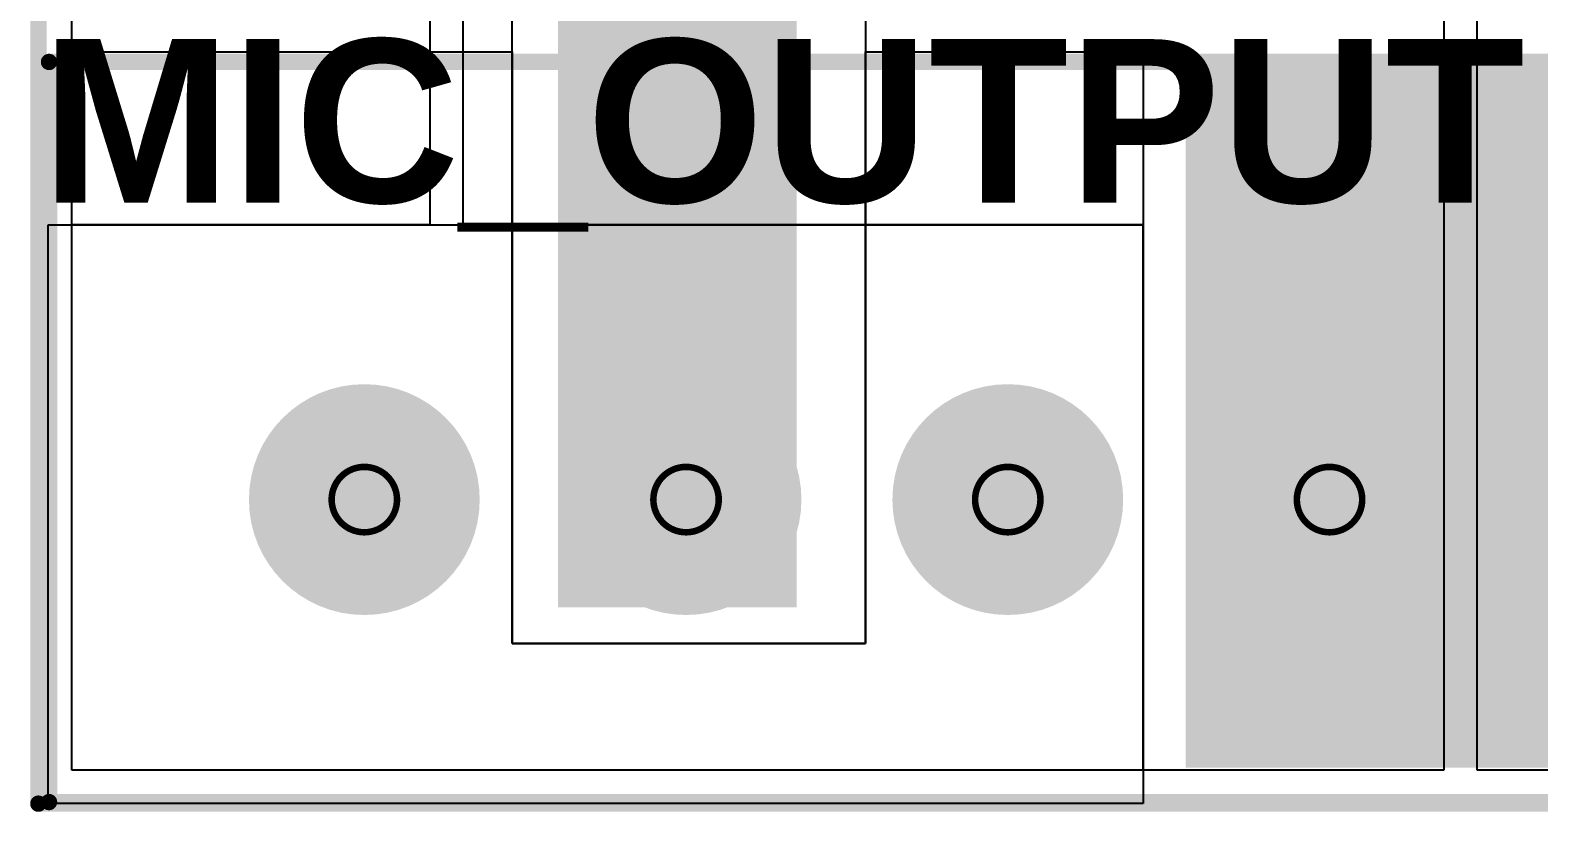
# Model space of a CAD drawing. Header units: inches. Extents: x -3 to 347, y -14 to 33.
# Drawn here: x -0.06 to 11.66, y -0.06 to 6.01 of the extents above; entities that cross this region are included whole.
import ezdxf

# ---------------------------------------------------------------- set-up
doc = ezdxf.new("R2010")
doc.units = ezdxf.units.IN
for name, color, linetype in [('Board_Outline', 216, 'Continuous'), ('Bottom Layer', 5, 'Continuous'), ('Bottom Solder', 6, 'Continuous'), ('Drill Drawing', 1, 'Continuous'), ('Multi-Layer', 9, 'Continuous'), ('Pad Holes', 156, 'Continuous'), ('Top Layer', 1, 'Continuous'), ('Top Overlay', 2, 'Continuous'), ('Top Solder', 216, 'Continuous')]:
    doc.layers.add(name, color=color, linetype=linetype)
doc.styles.add('Arial_Bold', font='', dxfattribs={"height": 0.2})
doc.styles.get('Arial_Bold').set_extended_font_data('Arial', bold=True)

msp = doc.modelspace()

# ---------------------------------------------------------------- hatches: boundary and pattern name
at = {"layer": 'Bottom Layer'}
h = msp.add_hatch(color=5, dxfattribs=at)
edge = h.paths.add_edge_path()
edge.add_arc((2.53299976, 2.3622), 0.79499968, 0, 360)
h = msp.add_hatch(color=5, dxfattribs=at)
edge = h.paths.add_edge_path()
edge.add_arc((5.03299984, 2.3622), 0.79499968, 0, 360)
h = msp.add_hatch(color=5, dxfattribs=at)
edge = h.paths.add_edge_path()
edge.add_arc((7.53299992, 2.3622), 0.79499968, 0, 360)
msp.add_hatch(color=5, dxfattribs=at).paths.add_polyline_path([(10.82799968, 1.56720032), (9.23800032, 1.56720032), (9.23800032, 3.15719968), (10.82799968, 3.15719968)])
at = {"layer": 'Bottom Solder'}
h = msp.add_hatch(color=6, dxfattribs=at)
edge = h.paths.add_edge_path()
edge.add_arc((2.53299976, 2.3622), 0.89659968, 0, 360)
h = msp.add_hatch(color=6, dxfattribs=at)
edge = h.paths.add_edge_path()
edge.add_arc((5.03299984, 2.3622), 0.89659968, 0, 360)
h = msp.add_hatch(color=6, dxfattribs=at)
edge = h.paths.add_edge_path()
edge.add_arc((7.53299992, 2.3622), 0.89659968, 0, 360)
msp.add_hatch(color=6, dxfattribs=at).paths.add_polyline_path([(10.92959968, 1.46560032), (9.13640032, 1.46560032), (9.13640032, 3.25879968), (10.92959968, 3.25879968)])
at = {"layer": 'Multi-Layer'}
h = msp.add_hatch(color=9, dxfattribs=at)
edge = h.paths.add_edge_path()
edge.add_arc((2.53299976, 2.3622), 0.79499968, 0, 360)
h = msp.add_hatch(color=9, dxfattribs=at)
edge = h.paths.add_edge_path()
edge.add_arc((5.03299984, 2.3622), 0.79499968, 0, 360)
h = msp.add_hatch(color=9, dxfattribs=at)
edge = h.paths.add_edge_path()
edge.add_arc((7.53299992, 2.3622), 0.79499968, 0, 360)
msp.add_hatch(color=9, dxfattribs=at).paths.add_polyline_path([(10.82799968, 1.56720032), (9.23800032, 1.56720032), (9.23800032, 3.15719968), (10.82799968, 3.15719968)])
at = {"layer": 'Pad Holes'}
h = msp.add_hatch(color=7, dxfattribs=at)
edge = h.paths.add_edge_path()
edge.add_arc((2.53299976, 2.3622), 0.5299989399999999, 0, 360)
h = msp.add_hatch(color=7, dxfattribs=at)
edge = h.paths.add_edge_path()
edge.add_arc((5.03299984, 2.3622), 0.5299989399999999, 0, 360)
h = msp.add_hatch(color=7, dxfattribs=at)
edge = h.paths.add_edge_path()
edge.add_arc((7.53299992, 2.3622), 0.5299989399999999, 0, 360)
h = msp.add_hatch(color=7, dxfattribs=at)
edge = h.paths.add_edge_path()
edge.add_arc((10.033, 2.3622), 0.5299989399999999, 0, 360)
at = {"layer": 'Top Layer'}
for points in [[(4.0386, 1.524), (5.8928, 1.524), (5.8928, 8.254999999999999), (4.0386, 8.254999999999999)], [(8.915399999999998, 0.2794), (13.1826, 0.2794), (13.1826, 5.7912), (8.915399999999998, 5.7912)], [(10.82799968, 1.56720032), (9.23800032, 1.56720032), (9.23800032, 3.15719968), (10.82799968, 3.15719968)]]:
    msp.add_hatch(color=1, dxfattribs=at).paths.add_polyline_path(points)
h = msp.add_hatch(color=1, dxfattribs=at)
edge = h.paths.add_edge_path()
edge.add_arc((2.53299976, 2.3622), 0.79499968, 0, 360)
h = msp.add_hatch(color=1, dxfattribs=at)
edge = h.paths.add_edge_path()
edge.add_arc((5.03299984, 2.3622), 0.79499968, 0, 360)
h = msp.add_hatch(color=1, dxfattribs=at)
edge = h.paths.add_edge_path()
edge.add_arc((7.53299992, 2.3622), 0.79499968, 0, 360)
at = {"layer": 'Top Overlay'}
for points in [[(10.668, 3.5306), (9.398, 3.5306), (9.398, 3.2512), (10.668, 3.2512)], [(10.668, 1.4732), (9.398, 1.4732), (9.398, 1.1938), (10.668, 1.1938)]]:
    msp.add_hatch(color=2, dxfattribs=at).paths.add_polyline_path(points)
at = {"layer": 'Top Solder'}
h = msp.add_hatch(color=216, dxfattribs=at)
edge = h.paths.add_edge_path()
edge.add_arc((2.53299976, 2.3622), 0.89659968, 0, 360)
h = msp.add_hatch(color=216, dxfattribs=at)
edge = h.paths.add_edge_path()
edge.add_arc((5.03299984, 2.3622), 0.89659968, 0, 360)
h = msp.add_hatch(color=216, dxfattribs=at)
edge = h.paths.add_edge_path()
edge.add_arc((7.53299992, 2.3622), 0.89659968, 0, 360)
msp.add_hatch(color=216, dxfattribs=at).paths.add_polyline_path([(10.92959968, 1.46560032), (9.13640032, 1.46560032), (9.13640032, 3.25879968), (10.92959968, 3.25879968)])

# ---------------------------------------------------------------- linework, layer by layer
at = {"layer": 'Board_Outline', "const_width": 0.127}
for points in [[(0, 0), (0, 18.5166)], [(0, 0), (14.4018, 0)]]:
    msp.add_lwpolyline(points, dxfattribs=at)
at = {"layer": 'Board_Outline', "const_width": 0.0635}
msp.add_lwpolyline([(-0.03175, 0, 1), (0.03175, 0, 1)], format="xyb", close=True, dxfattribs=at)
msp.add_lwpolyline([(-0.03175, 0, 1), (0.03175, 0, 1)], format="xyb", close=True, dxfattribs=at)
at = {"layer": 'Bottom Layer'}
for p, q in [((0.25896316, 4.495799999999999), (0.25896316, 18.25763684)), ((3.04302414, 17.62749586), (3.04302414, 4.495799999999999)), ((3.302, 4.495799999999999), (3.302, 17.62749586)), ((10.922, 7.874), (10.92199746, 0.25896316)), ((11.18097332, 0.25896316), (11.18097586, 7.874)), ((0.0762, 0), (0.0762, 4.495799999999999)), ((0.0762, 4.495799999999999), (8.5852, 4.495799999999999)), ((3.04302414, 4.495799999999999), (0.25896316, 4.495799999999999)), ((8.5852, 4.495799999999999), (3.302, 4.495799999999999)), ((8.5852, 4.495799999999999), (8.5852, 0)), ((8.5852, 0.25896316), (8.5852, 4.495799999999999)), ((10.92199746, 0.25896316), (8.5852, 0.25896316)), ((14.14283684, 0.25896316), (11.18097332, 0.25896316)), ((8.5852, 0), (0.0762, 0))]:
    msp.add_line(p, q, dxfattribs=at)
at = {"layer": 'Drill Drawing'}
for points, const_width in [([(2.78699976, 2.3622, 1), (2.27899976, 2.3622, 1)], 0.0508), ([(5.286999839999999, 2.3622, 1), (4.77899984, 2.3622, 1)], 0.0508), ([(7.786999919999999, 2.3622, 1), (7.27899992, 2.3622, 1)], 0.0508), ([(10.287, 2.3622, 1), (9.779, 2.3622, 1)], 0.0508), ([(2.26629976, 2.3622, 1), (2.29169976, 2.3622, 1)], 0.0254), ([(2.77429976, 2.3622, 1), (2.79969976, 2.3622, 1)], 0.0254), ([(4.766299839999999, 2.3622, 1), (4.79169984, 2.3622, 1)], 0.0254), ([(5.274299839999999, 2.3622, 1), (5.29969984, 2.3622, 1)], 0.0254), ([(7.26629992, 2.3622, 1), (7.29169992, 2.3622, 1)], 0.0254), ([(7.774299919999999, 2.3622, 1), (7.799699919999999, 2.3622, 1)], 0.0254), ([(9.7663, 2.3622, 1), (9.7917, 2.3622, 1)], 0.0254), ([(10.2743, 2.3622, 1), (10.2997, 2.3622, 1)], 0.0254)]:
    msp.add_lwpolyline(points, format="xyb", close=True, dxfattribs=dict(at, const_width=const_width))
at = {"layer": 'Top Layer'}
for p, q in [((3.682999999999999, 1.2446), (3.682999999999999, 8.6614)), ((6.4262, 8.6614), (6.4262, 1.2446)), ((0.25896316, 0.25896316), (0.25896316, 5.842)), ((0.25896316, 5.842), (3.682999999999999, 5.842)), ((3.682999999999999, 5.842), (3.682999999999999, 1.2446)), ((6.4262, 1.2446), (6.4262, 5.842)), ((6.4262, 5.842), (8.5852, 5.842)), ((8.5852, 5.842), (8.5852, 0.25896316)), ((6.4262, 1.2446), (3.682999999999999, 1.2446)), ((3.682999999999999, 1.2446), (6.4262, 1.2446)), ((8.5852, 0.25896316), (0.25896316, 0.25896316))]:
    msp.add_line(p, q, dxfattribs=at)
at = {"layer": 'Top Overlay', "const_width": 0.127}
for points in [[(0.08299958, 5.76220082), (12.48300018, 5.76220082)], [(0.08299958, 0.01219962), (0.08299958, 5.76220082)], [(0.08299958, 0.01219962), (12.48300018, 0.01219962)]]:
    msp.add_lwpolyline(points, dxfattribs=at)
at = {"layer": 'Top Overlay', "const_width": 0.0635}
for points in [[(0.05124958, 5.76220082, 1), (0.11474958, 5.76220082, 1)], [(0.05124958, 5.76220082, 1), (0.11474958, 5.76220082, 1)], [(0.05124958, 0.01219962, 1), (0.11474958, 0.01219962, 1)], [(0.05124958, 0.01219962, 1), (0.11474958, 0.01219962, 1)]]:
    msp.add_lwpolyline(points, format="xyb", close=True, dxfattribs=at)

# ---------------------------------------------------------------- texts
at = {"layer": 'Top Overlay', "style": 'Arial_Bold'}
msp.add_text('MIC_OUTPUT', height=1.27, rotation=360, dxfattribs=at).set_placement((0.02033778, 4.669353119999999))

doc.saveas('drawing.dxf')
